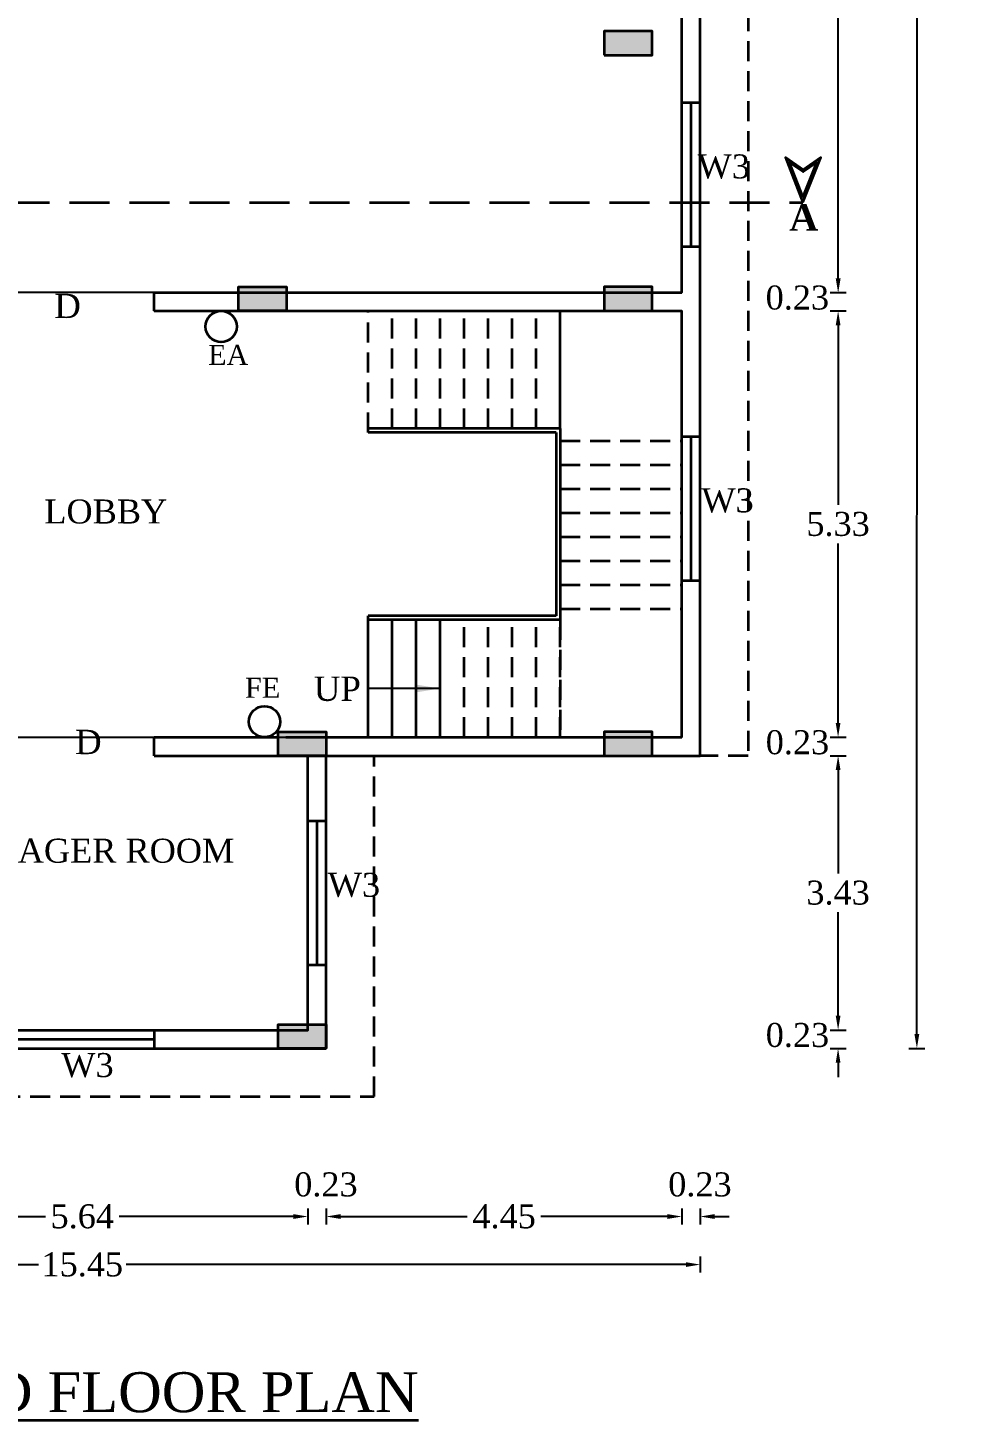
# Model space of a CAD drawing. Header units: metres. Extents: x 7518 to 7619, y -2370 to -2298.
# Drawn here: x 7584.33 to 7595.96, y -2368.16 to -2350.75 of the extents above; entities that cross this region are included whole.
import ezdxf

# ---------------------------------------------------------------- set-up
doc = ezdxf.new("R2010")
doc.units = ezdxf.units.M
doc.header["$MEASUREMENT"] = 0
doc.header["$PDMODE"] = 98
doc.linetypes.add('DASHED', pattern=[0.75, 0.5, -0.25])
doc.linetypes.add('DASHED2', pattern=[0.375, 0.25, -0.125])
for name, color, linetype in [('BLK_1_FLR_2_AC_ROOM_1', 2, 'Continuous'), ('BLK_1_FLR_2_BLT_UP_AREA', 18, 'Continuous'), ('BLK_1_FLR_2_CARPET_AREA', 10, 'Continuous')]:
    doc.layers.add(name, color=color, linetype=linetype)
doc.styles.get("Standard").update_dxf_attribs({"font": 'times.ttf'})
doc.dimstyles.get("Standard").update_dxf_attribs({"dimtxt": 0.3, "dimasz": 0.18, "dimexe": 0.1, "dimexo": 0.1, "dimgap": 0.09, "dimtad": 0, "dimtih": 1, "dimtoh": 1, "dimzin": 0, "dimdsep": 46, "dimtxsty": 'Standard', "dimcen": 0.09, "dimadec": 0, "dimazin": 0, "dimtfac": 1, "dimtofl": 0, "dimtmove": 0, "dimatfit": 3, "dimfxl": 0, "dimtolj": 1, "dimtzin": 0, "dimarcsym": 0})
doc.dimstyles.new('STANDARD$0', dxfattribs={"dimtxt": 0.3, "dimasz": 0.18, "dimexe": 0.1, "dimexo": 0.1, "dimgap": 0.09, "dimtad": 0, "dimtih": 1, "dimtoh": 1, "dimzin": 1, "dimdsep": 46, "dimtxsty": 'Standard', "dimcen": 0.1, "dimadec": 3, "dimazin": 0, "dimtfac": 1, "dimtofl": 0, "dimtmove": 0, "dimatfit": 3, "dimfxl": 0, "dimtolj": 1, "dimtzin": 0, "dimarcsym": 0})

# ---------------------------------------------------------------- blocks, each defined once
blk = doc.blocks.new('*D36')
at = {"color": 0, "lineweight": -2}
for p, q in [((7594.361, -2335.089), (7594.561, -2335.089)), ((7594.461, -2335.269), (7594.461, -2344.331)), ((7594.461, -2353.879), (7594.461, -2344.817)), ((7594.361, -2354.059), (7594.561, -2354.059))]:
    blk.add_line(p, q, dxfattribs=at)
at = {"color": 0, "lineweight": 35}
for points in [[(7594.431, -2335.269), (7594.491, -2335.269), (7594.461, -2335.089)], [(7594.431, -2353.879), (7594.491, -2353.879), (7594.461, -2354.059)]]:
    blk.add_solid(points, dxfattribs=at)
at = {"layer": 'Defpoints', "color": 0, "lineweight": 35}
for p in [(7593.276, -2335.089), (7593.276, -2354.059), (7594.461, -2354.059)]:
    blk.add_point(p, dxfattribs=at)
at = {"color": 0, "lineweight": 35, "insert": (7594.461, -2344.574), "char_height": 0.3, "attachment_point": 5}
blk.add_mtext('\\A1;18.97', dxfattribs=at)
blk = doc.blocks.new('*D37')
at = {"color": 0, "lineweight": -2}
for p, q in [((7594.459, -2353.879), (7594.459, -2353.699)), ((7594.359, -2354.059), (7594.559, -2354.059)), ((7594.359, -2354.289), (7594.559, -2354.289)), ((7594.459, -2354.469), (7594.459, -2354.649))]:
    blk.add_line(p, q, dxfattribs=at)
at = {"color": 0, "lineweight": 35}
for points in [[(7594.429, -2353.879), (7594.489, -2353.879), (7594.459, -2354.059)], [(7594.429, -2354.469), (7594.489, -2354.469), (7594.459, -2354.289)]]:
    blk.add_solid(points, dxfattribs=at)
at = {"layer": 'Defpoints', "color": 0, "lineweight": 35}
for p in [(7593.516, -2354.059), (7594.459, -2354.059), (7593.516, -2354.289)]:
    blk.add_point(p, dxfattribs=at)
at = {"color": 0, "lineweight": 35, "insert": (7593.95, -2354.124), "char_height": 0.3, "attachment_point": 5}
blk.add_mtext('\\A1;0.23', dxfattribs=at)
blk = doc.blocks.new('*D38')
at = {"color": 0, "lineweight": -2}
for p, q in [((7594.359, -2354.289), (7594.559, -2354.289)), ((7594.459, -2354.469), (7594.459, -2356.711)), ((7594.459, -2359.439), (7594.459, -2357.197)), ((7594.359, -2359.619), (7594.559, -2359.619))]:
    blk.add_line(p, q, dxfattribs=at)
at = {"color": 0, "lineweight": 35}
for points in [[(7594.429, -2354.469), (7594.489, -2354.469), (7594.459, -2354.289)], [(7594.429, -2359.439), (7594.489, -2359.439), (7594.459, -2359.619)]]:
    blk.add_solid(points, dxfattribs=at)
at = {"layer": 'Defpoints', "color": 0, "lineweight": 35}
for p in [(7593.046, -2354.289), (7593.046, -2359.619), (7594.459, -2359.619)]:
    blk.add_point(p, dxfattribs=at)
at = {"color": 0, "lineweight": 35, "insert": (7594.459, -2356.954), "char_height": 0.3, "attachment_point": 5}
blk.add_mtext('\\A1;5.33', dxfattribs=at)
blk = doc.blocks.new('*D39')
at = {"color": 0, "lineweight": -2}
for p, q in [((7594.459, -2359.439), (7594.459, -2359.259)), ((7594.359, -2359.619), (7594.559, -2359.619)), ((7594.359, -2359.849), (7594.559, -2359.849)), ((7594.459, -2360.029), (7594.459, -2360.209))]:
    blk.add_line(p, q, dxfattribs=at)
at = {"color": 0, "lineweight": 35}
for points in [[(7594.429, -2359.439), (7594.489, -2359.439), (7594.459, -2359.619)], [(7594.429, -2360.029), (7594.489, -2360.029), (7594.459, -2359.849)]]:
    blk.add_solid(points, dxfattribs=at)
at = {"layer": 'Defpoints', "color": 0, "lineweight": 35}
for p in [(7593.516, -2359.619), (7594.459, -2359.619), (7593.516, -2359.849)]:
    blk.add_point(p, dxfattribs=at)
at = {"color": 0, "lineweight": 35, "insert": (7593.951, -2359.684), "char_height": 0.3, "attachment_point": 5}
blk.add_mtext('\\A1;0.23', dxfattribs=at)
blk = doc.blocks.new('*D40')
at = {"color": 0, "lineweight": -2}
for p, q in [((7595.353, -2330.89), (7595.553, -2330.89)), ((7595.453, -2331.07), (7595.449, -2346.957)), ((7595.444, -2363.33), (7595.449, -2347.443)), ((7595.344, -2363.51), (7595.544, -2363.51))]:
    blk.add_line(p, q, dxfattribs=at)
at = {"color": 0, "lineweight": 35}
for points in [[(7595.423, -2331.07), (7595.483, -2331.07), (7595.453, -2330.89)], [(7595.414, -2363.33), (7595.474, -2363.33), (7595.444, -2363.51)]]:
    blk.add_solid(points, dxfattribs=at)
at = {"layer": 'Defpoints', "color": 0, "lineweight": 35}
for p in [(7593.276, -2330.889), (7595.453, -2330.89), (7593.267, -2363.509)]:
    blk.add_point(p, dxfattribs=at)
at = {"color": 0, "lineweight": 35, "insert": (7595.449, -2347.2), "char_height": 0.3, "attachment_point": 5}
blk.add_mtext('\\A1;32.62', dxfattribs=at)
blk = doc.blocks.new('*D41')
at = {"color": 0, "lineweight": -2}
for p, q in [((7594.359, -2359.849), (7594.559, -2359.849)), ((7594.459, -2360.029), (7594.459, -2361.321)), ((7594.459, -2363.099), (7594.459, -2361.807)), ((7594.359, -2363.279), (7594.559, -2363.279))]:
    blk.add_line(p, q, dxfattribs=at)
at = {"color": 0, "lineweight": 35}
for points in [[(7594.429, -2360.029), (7594.489, -2360.029), (7594.459, -2359.849)], [(7594.429, -2363.099), (7594.489, -2363.099), (7594.459, -2363.279)]]:
    blk.add_solid(points, dxfattribs=at)
at = {"layer": 'Defpoints', "color": 0, "lineweight": 35}
for p in [(7593.826, -2359.849), (7593.826, -2363.279), (7594.459, -2363.279)]:
    blk.add_point(p, dxfattribs=at)
at = {"color": 0, "lineweight": 35, "insert": (7594.459, -2361.564), "char_height": 0.3, "attachment_point": 5}
blk.add_mtext('\\A1;3.43', dxfattribs=at)
blk = doc.blocks.new('*D74')
at = {"color": 0, "lineweight": -2}
for p, q in [((7577.286, -2366.112), (7577.286, -2366.312)), ((7577.466, -2366.212), (7584.464, -2366.212)), ((7592.556, -2366.212), (7585.559, -2366.212)), ((7592.736, -2366.112), (7592.736, -2366.312))]:
    blk.add_line(p, q, dxfattribs=at)
at = {"color": 0, "lineweight": 35}
for points in [[(7577.466, -2366.182), (7577.466, -2366.242), (7577.286, -2366.212)], [(7592.556, -2366.182), (7592.556, -2366.242), (7592.736, -2366.212)]]:
    blk.add_solid(points, dxfattribs=at)
at = {"layer": 'Defpoints', "color": 0, "lineweight": 35}
for p in [(7577.286, -2361.365), (7592.736, -2361.365), (7592.736, -2366.212)]:
    blk.add_point(p, dxfattribs=at)
at = {"color": 0, "lineweight": 35, "insert": (7585.011, -2366.212), "char_height": 0.3, "attachment_point": 5}
blk.add_mtext('\\A1;15.45', dxfattribs=at)
blk = doc.blocks.new('*D75')
at = {"color": 0, "lineweight": -2}
for p, q in [((7582.191, -2365.511), (7582.191, -2365.711)), ((7587.831, -2365.511), (7587.831, -2365.711)), ((7582.371, -2365.611), (7584.552, -2365.611)), ((7587.651, -2365.611), (7585.471, -2365.611))]:
    blk.add_line(p, q, dxfattribs=at)
at = {"color": 0, "lineweight": 35}
for points in [[(7582.371, -2365.581), (7582.371, -2365.641), (7582.191, -2365.611)], [(7587.651, -2365.581), (7587.651, -2365.641), (7587.831, -2365.611)]]:
    blk.add_solid(points, dxfattribs=at)
at = {"layer": 'Defpoints', "color": 0, "lineweight": 35}
for p in [(7582.191, -2360.592), (7587.831, -2360.592), (7587.831, -2365.611)]:
    blk.add_point(p, dxfattribs=at)
at = {"color": 0, "lineweight": 35, "insert": (7585.011, -2365.611), "char_height": 0.3, "attachment_point": 5}
blk.add_mtext('\\A1;5.64', dxfattribs=at)
blk = doc.blocks.new('*D76')
at = {"color": 0, "lineweight": -2}
for p, q in [((7587.831, -2365.511), (7587.831, -2365.711)), ((7588.061, -2365.511), (7588.061, -2365.711)), ((7587.651, -2365.611), (7587.471, -2365.611)), ((7588.241, -2365.611), (7588.421, -2365.611))]:
    blk.add_line(p, q, dxfattribs=at)
at = {"color": 0, "lineweight": 35}
for points in [[(7587.651, -2365.581), (7587.651, -2365.641), (7587.831, -2365.611)], [(7588.241, -2365.581), (7588.241, -2365.641), (7588.061, -2365.611)]]:
    blk.add_solid(points, dxfattribs=at)
at = {"layer": 'Defpoints', "color": 0, "lineweight": 35}
for p in [(7587.831, -2361.133), (7588.061, -2361.133), (7587.831, -2365.611)]:
    blk.add_point(p, dxfattribs=at)
at = {"color": 0, "lineweight": 35, "insert": (7588.057, -2365.212), "char_height": 0.3, "attachment_point": 5}
blk.add_mtext('\\A1;0.23', dxfattribs=at)
blk = doc.blocks.new('*D77')
at = {"color": 0, "lineweight": -2}
for p, q in [((7592.506, -2365.511), (7592.506, -2365.711)), ((7592.736, -2365.511), (7592.736, -2365.711)), ((7592.326, -2365.611), (7592.146, -2365.611)), ((7592.916, -2365.611), (7593.096, -2365.611))]:
    blk.add_line(p, q, dxfattribs=at)
at = {"color": 0, "lineweight": 35}
for points in [[(7592.326, -2365.581), (7592.326, -2365.641), (7592.506, -2365.611)], [(7592.916, -2365.581), (7592.916, -2365.641), (7592.736, -2365.611)]]:
    blk.add_solid(points, dxfattribs=at)
at = {"layer": 'Defpoints', "color": 0, "lineweight": 35}
for p in [(7592.506, -2361.133), (7592.736, -2361.133), (7592.506, -2365.611)]:
    blk.add_point(p, dxfattribs=at)
at = {"color": 0, "lineweight": 35, "insert": (7592.732, -2365.212), "char_height": 0.3, "attachment_point": 5}
blk.add_mtext('\\A1;0.23', dxfattribs=at)
blk = doc.blocks.new('*D80')
at = {"color": 0, "lineweight": -2}
for p, q in [((7588.061, -2365.511), (7588.061, -2365.711)), ((7592.506, -2365.511), (7592.506, -2365.711)), ((7588.241, -2365.611), (7589.824, -2365.611)), ((7592.326, -2365.611), (7590.744, -2365.611))]:
    blk.add_line(p, q, dxfattribs=at)
at = {"color": 0, "lineweight": 35}
for points in [[(7588.241, -2365.581), (7588.241, -2365.641), (7588.061, -2365.611)], [(7592.326, -2365.581), (7592.326, -2365.641), (7592.506, -2365.611)]]:
    blk.add_solid(points, dxfattribs=at)
at = {"layer": 'Defpoints', "color": 0, "lineweight": 35}
for p in [(7588.061, -2360.592), (7592.506, -2360.592), (7592.506, -2365.611)]:
    blk.add_point(p, dxfattribs=at)
at = {"color": 0, "lineweight": 35, "insert": (7590.284, -2365.611), "char_height": 0.3, "attachment_point": 5}
blk.add_mtext('\\A1;4.45', dxfattribs=at)
blk = doc.blocks.new('*D82')
at = {"color": 0, "lineweight": -2}
for p, q in [((7594.459, -2363.099), (7594.459, -2362.919)), ((7594.359, -2363.279), (7594.559, -2363.279)), ((7594.359, -2363.509), (7594.559, -2363.509)), ((7594.459, -2363.689), (7594.459, -2363.869))]:
    blk.add_line(p, q, dxfattribs=at)
at = {"color": 0, "lineweight": 35}
for points in [[(7594.429, -2363.099), (7594.489, -2363.099), (7594.459, -2363.279)], [(7594.429, -2363.689), (7594.489, -2363.689), (7594.459, -2363.509)]]:
    blk.add_solid(points, dxfattribs=at)
at = {"layer": 'Defpoints', "color": 0, "lineweight": 35}
for p in [(7593.516, -2363.279), (7594.459, -2363.279), (7593.516, -2363.509)]:
    blk.add_point(p, dxfattribs=at)
at = {"color": 0, "lineweight": 35, "insert": (7593.951, -2363.344), "char_height": 0.3, "attachment_point": 5}
blk.add_mtext('\\A1;0.23', dxfattribs=at)

msp = doc.modelspace()

# ---------------------------------------------------------------- hatches: boundary and pattern name
at = {"lineweight": 35}
for points in [[(7591.536, -2351.089), (7591.536, -2350.789), (7592.136, -2350.789), (7592.136, -2351.089)], [(7587.566, -2354.289), (7587.566, -2353.989), (7586.966, -2353.989), (7586.966, -2354.289)], [(7591.536, -2354.289), (7591.536, -2353.989), (7592.136, -2353.989), (7592.136, -2354.289)], [(7588.061, -2359.849), (7588.061, -2359.549), (7587.461, -2359.549), (7587.461, -2359.849)], [(7592.136, -2359.849), (7592.136, -2359.549), (7591.536, -2359.549), (7591.536, -2359.849)], [(7588.061, -2363.509), (7588.061, -2363.209), (7587.461, -2363.209), (7587.461, -2363.509)]]:
    msp.add_hatch(color=256, dxfattribs=at).paths.add_polyline_path(points)

# ---------------------------------------------------------------- linework, layer by layer
for p, q in [((7592.506, -2354.059), (7592.506, -2331.119)), ((7592.736, -2359.849), (7592.736, -2349.209)), ((7592.506, -2351.682), (7592.736, -2351.682)), ((7592.621, -2353.482), (7592.621, -2351.682)), ((7592.506, -2353.482), (7592.736, -2353.482)), ((7585.911, -2354.059), (7592.506, -2354.059)), ((7585.911, -2354.289), (7585.911, -2354.059)), ((7585.911, -2354.289), (7592.506, -2354.289)), ((7590.986, -2355.759), (7590.986, -2354.289)), ((7592.506, -2359.619), (7592.506, -2354.289)), ((7590.986, -2355.759), (7588.586, -2355.759)), ((7590.936, -2355.809), (7588.586, -2355.809)), ((7590.936, -2355.809), (7590.936, -2358.099)), ((7590.986, -2355.759), (7590.986, -2358.149)), ((7592.506, -2355.857), (7592.736, -2355.857)), ((7592.621, -2357.657), (7592.621, -2355.857)), ((7592.506, -2357.657), (7592.736, -2357.657)), ((7588.586, -2359.619), (7588.586, -2358.099)), ((7590.936, -2358.099), (7588.586, -2358.099)), ((7590.986, -2358.149), (7588.586, -2358.149)), ((7588.886, -2359.619), (7588.886, -2358.149)), ((7589.186, -2359.619), (7589.186, -2358.149)), ((7589.486, -2359.619), (7589.486, -2358.149)), ((7585.911, -2359.619), (7587.461, -2359.619)), ((7585.911, -2359.849), (7585.911, -2359.619)), ((7587.556, -2359.619), (7592.506, -2359.619)), ((7585.911, -2359.849), (7592.736, -2359.849)), ((7588.061, -2363.509), (7588.061, -2359.849)), ((7587.831, -2360.664), (7588.061, -2360.664)), ((7587.946, -2362.464), (7587.946, -2360.664)), ((7587.831, -2362.464), (7588.061, -2362.464)), ((7585.911, -2363.279), (7585.911, -2363.509)), ((7584.111, -2363.394), (7585.911, -2363.394)), ((7582.011, -2363.509), (7588.061, -2363.509))]:
    msp.add_line(p, q, dxfattribs=at)
at = {"linetype": 'DASHED', "lineweight": 35}
msp.add_line((7575.85, -2352.932), (7594.019, -2352.932), dxfattribs=at)
at = {"linetype": 'DASHED2', "lineweight": 35}
for p, q in [((7588.586, -2355.809), (7588.586, -2354.289)), ((7588.886, -2355.759), (7588.886, -2354.289)), ((7589.186, -2355.759), (7589.186, -2354.289)), ((7589.486, -2355.759), (7589.486, -2354.289)), ((7589.786, -2355.759), (7589.786, -2354.289)), ((7590.086, -2355.759), (7590.086, -2354.289)), ((7590.386, -2355.759), (7590.386, -2354.289)), ((7590.686, -2355.759), (7590.686, -2354.289)), ((7590.986, -2355.914), (7592.506, -2355.914)), ((7590.986, -2356.214), (7592.506, -2356.214)), ((7590.986, -2356.514), (7592.506, -2356.514)), ((7590.986, -2356.814), (7592.506, -2356.814)), ((7590.986, -2357.114), (7592.506, -2357.114)), ((7590.986, -2357.414), (7592.506, -2357.414)), ((7590.986, -2357.714), (7592.506, -2357.714)), ((7590.986, -2358.014), (7592.506, -2358.014)), ((7589.786, -2359.619), (7589.786, -2358.149)), ((7590.086, -2359.619), (7590.086, -2358.149)), ((7590.386, -2359.619), (7590.386, -2358.149)), ((7590.686, -2359.619), (7590.686, -2358.149)), ((7590.986, -2358.149), (7590.986, -2359.619)), ((7590.986, -2359.619), (7590.986, -2358.149))]:
    msp.add_line(p, q, dxfattribs=at)
for points in [[(7577.286, -2359.849), (7576.686, -2359.849), (7576.686, -2330.889), (7576.686, -2330.289), (7592.736, -2330.289), (7593.336, -2330.289), (7593.336, -2359.849), (7592.736, -2359.849)], [(7581.361, -2359.849), (7581.361, -2364.109), (7588.661, -2364.109), (7588.661, -2359.849)]]:
    msp.add_lwpolyline(points, dxfattribs=at)
at = {"lineweight": 35}
for points in [[(7591.536, -2351.089), (7592.136, -2351.089), (7592.136, -2350.789), (7591.536, -2350.789)], [(7594.02, -2352.87), (7594.194, -2352.432), (7594.021, -2352.551), (7593.848, -2352.431)], [(7587.566, -2354.289), (7586.966, -2354.289), (7586.966, -2353.989), (7587.566, -2353.989)], [(7591.536, -2354.289), (7592.136, -2354.289), (7592.136, -2353.989), (7591.536, -2353.989)], [(7588.061, -2359.849), (7587.461, -2359.849), (7587.461, -2359.549), (7588.061, -2359.549)], [(7591.536, -2359.849), (7592.136, -2359.849), (7592.136, -2359.549), (7591.536, -2359.549)], [(7588.061, -2363.509), (7587.461, -2363.509), (7587.461, -2363.209), (7588.061, -2363.209)]]:
    msp.add_lwpolyline(points, close=True, dxfattribs=at)
for points in [[(7594.019, -2352.932), (7594.243, -2352.371), (7594.021, -2352.523), (7593.8, -2352.369), (7594.019, -2352.932)], [(7582.191, -2359.849), (7582.191, -2363.279), (7587.831, -2363.279), (7587.831, -2359.849)]]:
    msp.add_lwpolyline(points, dxfattribs=at)
for centre in [(7586.747, -2354.484), (7587.288, -2359.424)]:
    msp.add_circle(centre, 0.195, dxfattribs=at)
at = {"layer": 'BLK_1_FLR_2_AC_ROOM_1', "color": 2}
msp.add_lwpolyline([(7582.566, -2331.119), (7592.506, -2331.119), (7592.506, -2354.059), (7577.516, -2354.059), (7577.516, -2335.089), (7582.567, -2335.089)], close=True, dxfattribs=at)
at = {"layer": 'BLK_1_FLR_2_BLT_UP_AREA', "color": 18}
msp.add_lwpolyline([(7577.286, -2330.889), (7592.736, -2330.889), (7592.736, -2359.849), (7588.061, -2359.849), (7588.061, -2363.509), (7581.961, -2363.509), (7581.961, -2359.849), (7577.286, -2359.849), (7577.286, -2330.889)], close=True, dxfattribs=at)
at = {"layer": 'BLK_1_FLR_2_CARPET_AREA', "color": 25}
msp.add_lwpolyline([(7577.516, -2359.619), (7592.506, -2359.619), (7592.506, -2354.289), (7585.911, -2354.289), (7585.911, -2354.059), (7586.966, -2354.059), (7586.966, -2353.989), (7587.566, -2353.989), (7587.566, -2354.059), (7591.536, -2354.059), (7591.536, -2353.989), (7592.136, -2353.989), (7592.136, -2354.059), (7592.506, -2354.059), (7592.506, -2331.119)], dxfattribs=at)

# ---------------------------------------------------------------- texts
at = {"lineweight": 35}
for s, height, p in [('W3', 0.3, (7592.702, -2352.631)), ('D', 0.305, (7584.661, -2354.378)), ('EA', 0.25, (7586.584, -2354.963)), ('W3', 0.3, (7592.75, -2356.806)), ('LOBBY', 0.3, (7584.537, -2356.946)), ('FE', 0.25, (7587.046, -2359.125)), ('UP', 0.3047, (7587.905, -2359.164)), ('D', 0.305, (7584.921, -2359.83)), ('MANAGER ROOM', 0.3, (7583.147, -2361.187)), ('W3', 0.3, (7588.08, -2361.613)), ('W3', 0.3, (7584.749, -2363.867)), ('%%USECOND FLOOR PLAN', 0.5, (7581.368, -2368.057))]:
    msp.add_text(s, height=height, dxfattribs=at).set_placement(p)
at = {"lineweight": 35, "insert": (7593.85, -2353.287), "char_height": 0.33, "width": 0.39417, "attachment_point": 7, "rotation": 0.2827}
msp.add_mtext('{\\fTimes New Roman|b1|i0|c0|p18;A}', dxfattribs=at)

# ---------------------------------------------------------------- dimensions: what is measured, and where the dimension line sits
at = {"lineweight": 35}
for p1, p2, distance, picture, middle in [((7593.267, -2363.509), (7593.276, -2330.889), -2.177, '*D40', (7595.449, -2347.2)), ((7593.276, -2335.089), (7593.276, -2354.059), 1.185, '*D36', (7594.461, -2344.574)), ((7593.046, -2354.289), (7593.046, -2359.619), 1.414, '*D38', (7594.459, -2356.954)), ((7593.826, -2359.849), (7593.826, -2363.279), 0.633, '*D41', (7594.459, -2361.564)), ((7582.191, -2360.592), (7587.831, -2360.592), -5.019, '*D75', (7585.011, -2365.611)), ((7588.061486262, -2360.591906526), (7592.506486262, -2360.591906526), -5.019415167, '*D80', (7590.283986262, -2365.611321694)), ((7577.286, -2361.365), (7592.736, -2361.365), -4.847, '*D74', (7585.011, -2366.212))]:
    dim = msp.add_aligned_dim(p1=p1, p2=p2, distance=distance, dimstyle='STANDARD$0', dxfattribs=at)
    dim.commit()
    dim.dimension.update_dxf_attribs({"geometry": picture, "text_midpoint": middle})
for base, p1, p2, angle, picture, middle in [((7594.459, -2354.059), (7593.516, -2354.289), (7593.516, -2354.059), 90, '*D37', (7593.95, -2354.124)), ((7594.459, -2359.619), (7593.516, -2359.849), (7593.516, -2359.619), 90, '*D39', (7593.951, -2359.684)), ((7587.831, -2365.611), (7588.061, -2361.133), (7587.831, -2361.133), 180, '*D76', (7588.057, -2365.212)), ((7592.506, -2365.611), (7592.736, -2361.133), (7592.506, -2361.133), 180, '*D77', (7592.732, -2365.212)), ((7594.459, -2363.279), (7593.516, -2363.509), (7593.516, -2363.279), 90, '*D82', (7593.951, -2363.344))]:
    dim = msp.add_linear_dim(base=base, p1=p1, p2=p2, angle=angle, dimstyle='STANDARD$0', override={"dimtmove": 2}, dxfattribs=at)
    dim.commit()
    dim.dimension.update_dxf_attribs({"geometry": picture, "text_midpoint": middle, "dimtype": 161})

# ---------------------------------------------------------------- leaders
at = {"lineweight": 35, "ltscale": 200}
msp.add_leader([(7589.481, -2359.009), (7588.586, -2359.009)], dimstyle='Standard', override={"dimasz": 0.3, "dimgap": 0.09, "dimtad": 0}, dxfattribs=at)

doc.saveas('drawing.dxf')
